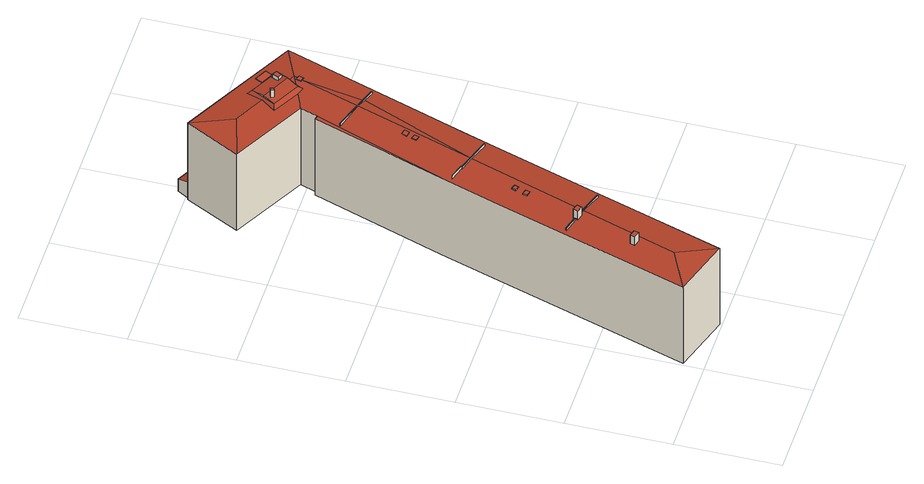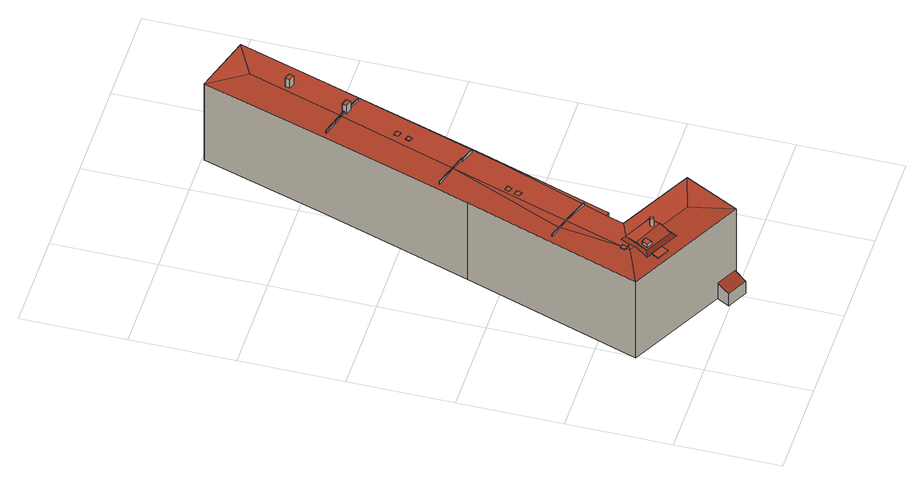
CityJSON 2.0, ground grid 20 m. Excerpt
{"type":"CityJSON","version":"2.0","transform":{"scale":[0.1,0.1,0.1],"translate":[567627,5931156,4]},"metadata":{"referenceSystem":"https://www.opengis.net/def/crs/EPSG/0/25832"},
"CityObjects":{
"building1":{"type":"Building","attributes":{"Grundfläche 2D":"1284.877643","Grundhöhe NN":"4.495"},"children":["building1-1","building1-2","building1-3","building1-4","building1-5","building1-6","building1-7","building1-8","building1-9","building1-10","building1-11","building1-12","building1-13","building1-14"],"geometry":[{"type":"MultiSurface","lod":"3","boundaries":[[[0,1,2,3,4,5,6]],[[7,8,9,2,1,10,11,12,13]],[[2,14,15,4,3],[16,17,18,19]],[[20,15,14,21,8,22,23],[24,25,26,27,28,29]],[[30,31,32]],[[33,34,35,36,37,38,39,40,41,42,43,31,30,44,45]],[[40,39,38,37]],[[46,47,48,49,50,51,7,13,12,35,34,52,53]],[[54,46,53]],[[55,6,5,47,46,54]],[[1,0,6,55,56,57,58,32,31,43,42,41,40,37,36,35,11,10]],[[35,12,11]],[[59,57,56]],[[8,7,51,50,49,23,22]],[[47,5,4,23,49,48]],[[60,61,62,63]],[[8,21,14,2,9]],[[20,23,4,15]],[[30,32,64,65]],[[66,67,33,45,44,30,65,68]],[[34,33,67,69]],[[62,70,71,53,52,34,69,72,63]],[[54,53,71,73]],[[55,54,73,74]],[[56,55,74,75]],[[59,56,75,76]],[[32,58,57,59,76,77,78,64]],[[60,63,72,79]],[[61,60,79,80]],[[62,61,80,70]],[[68,65,64,78,77,76,75,74,73,71,70,80,79,72,69,67,66]]],"semantics":{"surfaces":[{"type":"RoofSurface"},{"type":"WallSurface"},{"type":"GroundSurface"}],"values":[0,0,0,0,0,0,0,0,0,0,0,0,0,0,0,0,1,1,1,1,1,1,1,1,1,1,1,1,1,1,2]}}]},
"building1-1":{"type":"BuildingInstallation","parents":["building1"],"geometry":[{"type":"MultiSurface","lod":"3","boundaries":[[[81,82,83,84,85,86,87]],[[88,84,83,82,81,89,90]],[[88,91,85,84]],[[85,91,92,93,87,86]]],"semantics":{"surfaces":[{"type":"RoofSurface"},{"type":"WallSurface"}],"values":[0,1,1,1]}}]},
"building1-2":{"type":"BuildingInstallation","parents":["building1"],"geometry":[{"type":"MultiSurface","lod":"3","boundaries":[[[94,95,96,97]],[[98,99,95,94,100,43]],[[99,101,96,95]],[[101,102,42,103,97,96]]],"semantics":{"surfaces":[{"type":"RoofSurface"},{"type":"WallSurface"}],"values":[0,1,1,1]}}]},
"building1-3":{"type":"BuildingInstallation","parents":["building1"],"geometry":[{"type":"MultiSurface","lod":"3","boundaries":[[[104,105,106,107]],[[107,106,50,51]],[[104,107,51,108]],[[108,109,105,104]],[[109,50,106,105]]],"semantics":{"surfaces":[{"type":"RoofSurface"},{"type":"WallSurface"}],"values":[0,1,1,1,1]}}]},
"building1-4":{"type":"BuildingInstallation","parents":["building1"],"geometry":[{"type":"MultiSurface","lod":"3","boundaries":[[[110,111,112,113]],[[113,112,114,115]],[[110,113,115,116]],[[111,110,116,117]],[[112,111,117,114]]],"semantics":{"surfaces":[{"type":"RoofSurface"},{"type":"WallSurface"}],"values":[0,1,1,1,1]}}]},
"building1-5":{"type":"BuildingInstallation","parents":["building1"],"geometry":[{"type":"MultiSurface","lod":"3","boundaries":[[[118,119,120,121,122,123]],[[124,125,121,120,119,126]],[[125,127,122,121]],[[127,128,129,118,123,122]],[[129,126,119,118]]],"semantics":{"surfaces":[{"type":"RoofSurface"},{"type":"WallSurface"}],"values":[0,1,1,1,1]}}]},
"building1-6":{"type":"BuildingInstallation","parents":["building1"],"geometry":[{"type":"MultiSurface","lod":"3","boundaries":[[[130,131,132,133]],[[131,130,134]],[[132,135,133]],[[132,131,134,135]]],"semantics":{"surfaces":[{"type":"RoofSurface"},{"type":"WallSurface"}],"values":[0,1,1,1]}}]},
"building1-7":{"type":"BuildingInstallation","parents":["building1"],"geometry":[{"type":"MultiSurface","lod":"3","boundaries":[[[136,137,138,139]],[[139,138,19,18]],[[136,139,18,17]],[[137,136,17,16]],[[138,137,16,19]]],"semantics":{"surfaces":[{"type":"RoofSurface"},{"type":"WallSurface"}],"values":[0,1,1,1,1]}}]},
"building1-8":{"type":"BuildingInstallation","parents":["building1"],"geometry":[{"type":"MultiSurface","lod":"3","boundaries":[[[140,141,142,143,144,145,146,147,148,149]],[[37,150,151,147,146,145,144,152,153]],[[151,154,148,147]],[[148,154,155,149]],[[155,156,140,149]],[[157,158,143,142,141,140,156,36]],[[152,144,143,158]]],"semantics":{"surfaces":[{"type":"RoofSurface"},{"type":"WallSurface"}],"values":[0,1,1,1,1,1,1]}}]},
"building1-9":{"type":"BuildingInstallation","parents":["building1"],"geometry":[{"type":"MultiSurface","lod":"3","boundaries":[[[159,160,161,162]],[[163,164,165,166]],[[167,168,165,164]],[[166,165,168,169]],[[170,162,161,39,171]],[[170,172,159,162]],[[173,38,160,159,172]],[[164,163,174,167]]],"semantics":{"surfaces":[{"type":"RoofSurface"},{"type":"WallSurface"}],"values":[0,0,1,1,1,1,1,1]}}]},
"building1-10":{"type":"BuildingInstallation","parents":["building1"],"geometry":[{"type":"MultiSurface","lod":"3","boundaries":[[[175,176,177,178]],[[178,177,179,180]],[[175,178,180,181]],[[176,175,181,182]],[[177,176,182,179]]],"semantics":{"surfaces":[{"type":"RoofSurface"},{"type":"WallSurface"}],"values":[0,1,1,1,1]}}]},
"building1-11":{"type":"BuildingInstallation","parents":["building1"],"geometry":[{"type":"MultiSurface","lod":"3","boundaries":[[[183,184,185,186]],[[24,184,183,26,25]],[[28,185,184,24,29]],[[186,185,28,27]],[[183,186,27,26]]],"semantics":{"surfaces":[{"type":"RoofSurface"},{"type":"WallSurface"}],"values":[0,1,1,1,1]}}]},
"building1-12":{"type":"BuildingInstallation","parents":["building1"],"geometry":[{"type":"MultiSurface","lod":"3","boundaries":[[[187,188,189,190,191,192,193,194]],[[195,196,189,188]],[[196,197,190,189]],[[197,198,191,190]],[[191,198,41,199,192]],[[199,200,193,192]],[[201,194,193,200,40]],[[201,202,187,194]],[[202,195,188,187]]],"semantics":{"surfaces":[{"type":"RoofSurface"},{"type":"WallSurface"}],"values":[0,1,1,1,1,1,1,1,1]}}]},
"building1-13":{"type":"BuildingInstallation","parents":["building1"],"geometry":[{"type":"MultiSurface","lod":"3","boundaries":[[[203,204,205,206]],[[205,207,206]],[[204,203,208]],[[205,204,208,207]]],"semantics":{"surfaces":[{"type":"RoofSurface"},{"type":"WallSurface"}],"values":[0,1,1,1]}}]},
"building1-14":{"type":"BuildingInstallation","parents":["building1"],"geometry":[{"type":"MultiSurface","lod":"3","boundaries":[[[209,210,211,212,213,214]],[[215,216,210,209]],[[217,212,211,210,216,100,94,97,103]],[[217,218,213,212]],[[215,209,214,213,218,89,81,87,93]]],"semantics":{"surfaces":[{"type":"RoofSurface"},{"type":"WallSurface"}],"values":[0,1,1,1,1]}}]}
},
"vertices":[
[308,823,195],[310,823,195],[307,830,201],[304,832,201],[252,859,201],[243,856,194],[297,828,193],[341,879,193],[332,876,201],[319,853,201],[311,826,195],[317,837,195],[323,851,197],[325,855,197],[319,853,205],[263,881,205],[265,869,203],[271,871,204],[272,865,203],[267,863,203],[264,882,205],[322,858,204],[283,901,201],[276,905,201],[310,868,203],[311,871,203],[316,880,202],[325,875,202],[319,864,203],[316,866,203],[120,5,190],[81,78,197],[6,40,190],[289,536,190],[403,875,190],[335,845,197],[333,839,197],[329,829,197],[310,712,195],[310,709,195],[217,489,197],[216,487,197],[142,263,197],[141,260,197],[196,248,190],[264,459,190],[201,914,197],[260,883,197],[273,913,194],[273,914,193],[307,896,193],[330,884,193],[217,973,190],[175,995,190],[121,890,190],[265,814,190],[254,780,190],[160,527,190],[123,411,190],[246,782,190],[230,997,34],[191,1017,34],[178,994,43],[217,973,43],[6,40,5],[120,5,5],[264,459,5],[289,536,5],[196,248,5],[403,875,5],[178,994,5],[175,995,5],[217,973,5],[121,890,5],[265,814,5],[254,780,5],[246,782,5],[160,527,5],[123,411,5],[230,997,5],[191,1017,5],
[118,270,197],[115,271,197],[106,274,197],[90,279,196],[90,277,196],[106,272,197],[118,268,197],[90,279,191],[118,270,195],[106,274,193],[90,277,191],[115,269,194],[118,268,195],
[130,264,199],[185,246,197],[186,248,197],[131,266,199],[165,253,194],[185,246,192],[130,264,196],[186,248,192],[166,255,194],[131,266,196],
[337,898,194],[314,910,194],[307,896,194],[330,884,194],[337,898,192],[314,910,192],
[171,395,197],[162,398,197],[159,390,197],[168,387,197],[159,390,195],[168,387,196],[171,395,196],[162,398,195],
[84,159,216],[81,150,216],[93,146,216],[94,146,216],[96,155,216],[95,156,216],[93,146,196],[94,146,196],[81,150,195],[96,155,196],[95,156,196],[84,159,195],
[254,620,197],[245,623,197],[241,613,197],[251,610,197],[245,623,196],[241,613,196],
[271,871,220],[265,869,220],[267,863,220],[272,865,220],
[333,838,198],[333,839,198],[331,839,198],[328,840,198],[325,830,198],[329,829,198],[332,828,198],[334,828,198],[337,837,198],[334,838,198],[332,828,197],[334,828,197],[325,830,197],[326,830,197],[337,837,197],[334,838,197],[333,838,197],[331,839,197],[328,840,197],
[333,704,197],[295,717,197],[295,715,197],[333,702,197],[289,719,197],[240,735,197],[240,733,197],[288,717,197],[240,735,191],[240,733,191],[268,724,195],[333,702,192],[314,708,194],[333,704,192],[315,710,194],[269,726,195],
[164,373,197],[154,376,197],[152,367,197],[162,364,197],[152,367,195],[162,364,196],[164,373,196],[154,376,195],
[316,880,210],[310,868,210],[319,864,210],[325,875,210],
[192,499,198],[164,508,198],[163,507,198],[190,498,198],[189,496,198],[257,474,198],[258,476,198],[192,497,198],[164,508,191],[163,507,191],[190,498,194],[189,496,194],[257,474,192],[258,476,192],[192,497,194],[192,499,194],
[247,600,197],[238,603,197],[235,594,197],[244,591,197],[235,594,196],[238,603,196],
[117,265,216],[129,261,216],[131,266,216],[132,270,216],[120,274,216],[118,268,216],[117,265,195],[129,261,196],[132,270,196],[120,274,195]
]}
